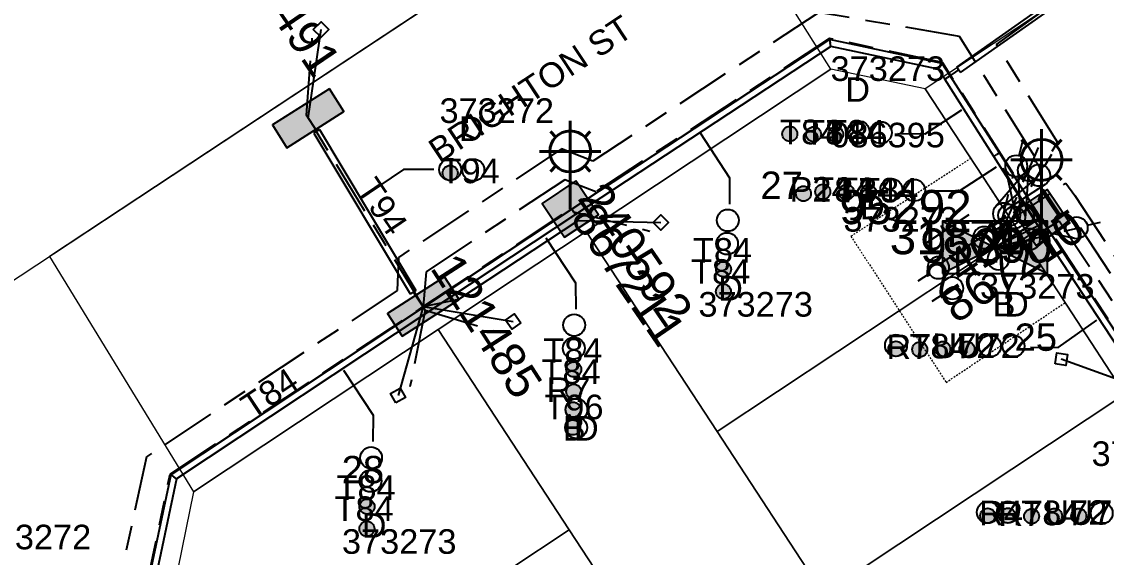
# Model space of a CAD drawing. Header units: metres. Extents: x 302064 to 304096, y 6268242 to 6271990.
# Drawn here: x 303027.2 to 303106.6, y 6270890.4 to 6270929.7 of the extents above; entities that cross this region are included whole.
import ezdxf
from ezdxf.enums import TextEntityAlignment as Align

# ---------------------------------------------------------------- set-up
doc = ezdxf.new("R2010")
doc.units = ezdxf.units.M
for name, pattern in [('Cable Exist UG', [8.2, 4, -1.2, 1.8, -1.2]), ('HIDDEN', [0.375, 0.25, -0.125]), ('HIDDEN2', [0.1875, 0.125, -0.0625])]:
    doc.linetypes.add(name, pattern=pattern)
doc.layers.get('0').update_dxf_attribs({"color": 6})
for name, color, linetype in [('_User Miscellaneous12', 7, 'Continuous'), ('_User_LV_Exist', 7, 'Continuous'), ('Duct_SP_EXT', 7, 'Continuous'), ('Equip_HV_EXT', 7, 'Continuous'), ('Equip_LV_EXT', 7, 'Continuous'), ('Equip_SP_SL_EXT', 7, 'Continuous'), ('Mains_HV_EXT', 1, 'Continuous'), ('Mains_LV_EXT', 5, 'Continuous'), ('Mains_LV_SL_EXT', 4, 'Continuous'), ('Services_SP_EXT', 7, 'Continuous'), ('Sub_SP_EXT', 7, 'Continuous'), ('SupportsUG_SP_LV_EXT', 7, 'Continuous'), ('SupportsUG_SP_LV_SL_EXT', 7, 'Continuous'), ('Trench_SP_EXT', 7, 'Continuous')]:
    doc.layers.add(name, color=color, linetype=linetype)
for name, color, linetype, lineweight in [('Cadastre Land Parcels_SP_EXT', 7, 'Continuous', 5), ('Cadastre Other Property_SP_EXT', 9, 'HIDDEN', 5), ('Cadastre Roads_SP_EXT', 9, 'Continuous', 5)]:
    doc.layers.add(name, color=color, linetype=linetype, lineweight=lineweight)
doc.styles.add('COLUMN_LABEL', font='arial.ttf')
doc.styles.add('iecARIAL', font='arial.ttf', dxfattribs={"height": 2})
doc.styles.add('POLE_LABEL', font='arial.ttf')
doc.styles.get("Standard").update_dxf_attribs({"font": 'arial.ttf'})
doc.styles.add('SWITCH_LABEL', font='arial.ttf', dxfattribs={"height": 2.5})
doc.linetypes.add('Cable E UG', pattern='A,6,-0.5,["E",Standard,S=1.7,R=0,X=0.5,Y=-1],-2.9', length=9.4)

# ---------------------------------------------------------------- blocks, each defined once
blk = doc.blocks.new('SUB_PADMOUNT_EXT')
for points in [[(0, 0), (-3.84, 1.92), (-3.84, -1.92)], [(0, 0), (3.84, 1.92), (3.84, -1.92)]]:
    blk.add_hatch(color=256).paths.add_polyline_path(points)
for p, q in [((3.84, 1.92), (-3.84, -1.92)), ((-3.84, 1.92), (3.84, -1.92))]:
    blk.add_line(p, q)
blk.add_lwpolyline([(-3.84, -1.92), (3.84, -1.92), (3.84, 1.92), (-3.84, 1.92)], close=True)
for tag, height, flags, p in [('ASSET_NUM', 2.5, 8, (2, 2)), ('STREET_CODE', 0.2, 9, (1.5, 0)), ('OPERATING_VOLTAGE', 0.2, 9, (1.5, -0.6)), ('ORIENTATION', 0.2, 9, (1.5, -0.8)), ('CONSTRUCTED_VOLTAGE', 0.2, 9, (1.5, -0.2)), ('NO_PHASES', 0.2, 9, (1.5, -0.4)), ('OWNED_BY', 0.2, 9, (1.5, -1)), ('OPERATED_BY', 0.2, 9, (1.5, -1.2)), ('SECONDARY_VOLTAGE', 0.2, 9, (1.5, -1.6)), ('MAINTAINED_BY', 0.2, 9, (1.5, -1.4)), ('STATE', 0.2, 9, (1.5, -1.8)), ('SUBSTATION_TYPE', 0.2, 9, (1.5, -2.2)), ('USAGE', 0.2, 9, (1.5, -2.4)), ('PARENT', 0.2, 9, (1.5, -2)), ('STREETNAME', 0.2, 9, (1.5, -3)), ('SUBURB', 0.2, 9, (1.5, -3.2)), ('LEGEND', 0.2, 9, (1.5, -2.6)), ('LOCATION', 0.2, 9, (1.5, -2.8)), ('Z', 0.2, 1, (1.5, -3.6)), ('NOTES', 0.2, 9, (1.5, -3.4))]:
    blk.add_attdef(tag, text='', height=height, dxfattribs=dict(flags=flags)).set_placement(p, align=Align.MIDDLE_LEFT)
blk = doc.blocks.new('COLUMN_EXT')
blk.add_hatch(color=256).paths.add_polyline_path([(-1.485, 1.485), (-1.485, -1.485), (1.485, -1.485), (1.485, 1.485)])
blk.add_lwpolyline([(-1.485, -1.485), (1.485, -1.485), (1.485, 1.485), (-1.485, 1.485)], close=True)
for tag, height, style, flags, p in [('ASSET_NUM', 2.5, 'COLUMN_LABEL', 8, (2, 2)), ('STRUCTURE_PLANT_NUMBER', 0.2, 'POLE_LABEL', 9, (1.813, 0.031)), ('STREET_CODE', 0.2, 'COLUMN_LABEL', 9, (1.813, -0.2))]:
    blk.add_attdef(tag, text='', height=height, dxfattribs=dict(style=style, flags=flags)).set_placement(p, align=Align.MIDDLE_LEFT)
at = {"flags": 9}
for tag, p in [('OWNED_BY', (1.813, -0.6)), ('STATE', (1.813, -0.8)), ('COLUMN_TYPE', (1.813, -0.4)), ('STREETNAME', (1.813, -1.6)), ('USAGE', (1.813, -1)), ('LEGEND', (1.813, -1.2)), ('LOCATION', (1.813, -1.4)), ('SUBURB', (1.813, -1.8)), ('NOTES', (1.813, -2))]:
    blk.add_attdef(tag, text='', height=0.2, dxfattribs=at).set_placement(p, align=Align.MIDDLE_LEFT)
at = {"flags": 1}
blk.add_attdef('Z', (1.813, -2.351), '', height=0.2, dxfattribs=at)
blk = doc.blocks.new('PILLAR_EXT')
blk.add_hatch(color=256).paths.add_polyline_path([(-2.475, 0.99), (-2.475, -0.99), (2.475, -0.99), (2.475, 0.99)])
blk.add_lwpolyline([(-2.475, -0.99), (2.475, -0.99), (2.475, 0.99), (-2.475, 0.99)], close=True)
at = {"style": 'iecARIAL', "flags": 8}
blk.add_attdef('ASSET_NUM', (1.5, 3.5), '', height=2.5, dxfattribs=at)
for tag, p, flags in [('OWNED_BY', (0, -0.2), 9), ('STATE', (0, -0.4), 9), ('SUPPORT_TYPE', (0, -0.6), 9), ('USAGE', (0, -0.8), 9), ('LEGEND', (0, -1), 9), ('LOCATION', (0, -1.2), 9), ('NOTES', (0, -1.4), 9), ('PARENT', (0, -1.6), 9), ('STREETNAME', (0, -1.8), 9), ('SUBURB', (0, -2), 1)]:
    blk.add_attdef(tag, p, '', height=0.2, dxfattribs=dict(flags=flags))
blk = doc.blocks.new('DUCT_EXT')
blk.add_circle((0, 0.8), 0.8)
at = {"flags": 1}
blk.add_attdef('Z', (0, 0), '', height=0.2, dxfattribs=at)
at = {"flags": 9}
for tag, p in [('DUCT_CODE', (0, 0)), ('XSECT_TYPE', (0, -0.2)), ('STATE', (0, -0.6)), ('FB_REFERENCE', (0, -0.4)), ('NOTES', (0, -0.8))]:
    blk.add_attdef(tag, text='', height=0.2, dxfattribs=at).set_placement(p, align=Align.MIDDLE_LEFT)
blk = doc.blocks.new('SL_LANTERN_EXT')
at = {"lineweight": 40}
for p, q in [((0, 1.968), (0, 6.468)), ((-1.459, 5.676), (-1.061, 5.278)), ((1.458, 5.676), (1.06, 5.278)), ((-2.25, 4.218), (2.25, 4.218)), ((-1.459, 2.759), (-1.061, 3.157)), ((0, 0), (0, 2.721)), ((1.458, 2.759), (1.06, 3.157))]:
    blk.add_line(p, q, dxfattribs=at)
blk.add_circle((0, 4.218), 1.5, dxfattribs=at)
at = {"style": 'iecARIAL', "flags": 8}
blk.add_attdef('ASSET_NUM', (1.5, 1.5), '', height=2.5, dxfattribs=at)
for tag, p, height, flags in [('CONSTRUCTED_VOLTAGE', (0.981, -0.653), 0.2, 9), ('CONTROL_TYPE', (0.981, -0.853), 0.2, 9), ('LNUMBER', (2.181, -3.253), 2.5, 8), ('OPERATING_VOLTAGE', (0.981, -1.653), 0.2, 9), ('LANTERN_PURPOSE', (0.981, -1.053), 0.2, 9), ('LANTERN_TYPE', (0.981, -1.253), 0.2, 9), ('NO_PHASES', (0.981, -1.453), 0.2, 9), ('ORIENTATION', (0.981, -1.853), 0.2, 9), ('OWNED_BY', (0.981, -2.053), 0.2, 9), ('STATE', (0.981, -2.253), 0.2, 9), ('USAGE', (0.981, -2.453), 0.2, 9), ('CEXIST', (0.981, -2.653), 0.2, 9), ('CNEW', (0.981, -2.853), 0.2, 9), ('CNUMBER', (0.981, -3.053), 0.2, 9), ('CREMOVE', (0.981, -3.253), 0.2, 9), ('CREPLACE', (0.981, -3.453), 0.2, 9), ('LKINGHEIGHT', (0.981, -3.653), 0.2, 9), ('LBRACKET', (0.981, -3.853), 0.2, 9), ('LBRACKETVOCAB', (0.981, -4.053), 0.2, 9), ('LCATEGORY', (0.981, -4.253), 0.2, 9), ('LCHARGE1', (0.981, -4.453), 0.2, 9), ('LCHARGE1PERCENT', (0.981, -4.653), 0.2, 9), ('LCHARGE2', (0.981, -4.853), 0.2, 9), ('LCHARGE2PERCENT', (0.981, -5.053), 0.2, 9), ('LCHARGE3', (0.981, -5.253), 0.2, 9), ('LCHARGE3PERCENT', (0.981, -5.453), 0.2, 9), ('LEXIST', (0.981, -5.653), 0.2, 9), ('LLAMP', (0.981, -5.853), 0.2, 9), ('LLAMPVOCAB', (0.981, -6.053), 0.2, 9), ('LMAST', (0.981, -6.253), 0.2, 9), ('LMASTVOCAB', (0.981, -6.453), 0.2, 9), ('LNEW', (0.981, -6.653), 0.2, 9), ('LANTNUMBER', (0.981, -6.853), 0.2, 9), ('LOUTREACH', (0.981, -7.253), 0.2, 9), ('LOUTREACHVOCAB', (0.981, -7.453), 0.2, 9), ('LRATECODE', (0.981, -7.653), 0.2, 9), ('LREMOVE', (0.981, -7.853), 0.2, 9), ('LREPLACE', (0.981, -8.053), 0.2, 9), ('LTYPE', (0.981, -8.253), 0.2, 9), ('LTYPEVOCAB', (0.981, -8.453), 0.2, 9), ('LEGEND', (0.981, -8.653), 0.2, 9), ('LOCATION', (0.981, -8.853), 0.2, 9), ('STREETNAME', (0.981, -9.253), 0.2, 9), ('SUBURB', (0.981, -9.453), 0.2, 1), ('NOTES', (0.981, -9.053), 0.2, 9)]:
    blk.add_attdef(tag, p, '', height=height, dxfattribs=dict(flags=flags))
blk = doc.blocks.new('CCP_EXT')
at = {"flags": 9}
for tag, p in [('USAGE', (0, -1.2)), ('LEGEND', (0, -1.4)), ('LIFE_SUPPORT', (0, -1.6)), ('STATE', (0, -1.8)), ('NOTES', (0, -2))]:
    blk.add_attdef(tag, text='', height=0.2, dxfattribs=at).set_placement(p, align=Align.MIDDLE_LEFT)
blk.add_wipeout([(0, 0.566), (0.566, 0), (0, -0.566), (-0.566, 0)])
blk.add_lwpolyline([(-0.566, 0), (0, 0.566), (0.566, 0), (0, -0.566), (-0.566, 0)])
at = {"flags": 1}
blk.add_attdef('Z', (0, 0), '', height=0.2, dxfattribs=at)
at = {"flags": 9}
for tag, p in [('CCP_TYPE', (0, 0)), ('OPERATING_VOLTAGE', (0, -0.6)), ('ORIENTATION', (0, -0.8)), ('CONSTRUCTED_VOLTAGE', (0, -0.2)), ('NO_PHASES', (0, -0.4)), ('OWNED_BY', (0, -1))]:
    blk.add_attdef(tag, text='', height=0.2, dxfattribs=at).set_placement(p, align=Align.MIDDLE_LEFT)
blk = doc.blocks.new('LV_UG_DFUSE_CLOSED_EXT')
for points in [[(1, 0), (0, 0)], [(5.04, 0.726), (2.156, -0.717)], [(5.049, -0.707), (2.156, 0.717)], [(6.2, 0.013), (7.2, 0.013)]]:
    blk.add_lwpolyline(points)
for centre in [(1.8, 0), (5.4, 0.011)]:
    blk.add_circle(centre, 0.8)
at = {"flags": 9}
for tag, p in [('ACTUAL_STATUS', (0, 0)), ('OPERATING_VOLTAGE', (0, -0.6)), ('ORIENTATION', (0, -0.8)), ('CONSTRUCTED_VOLTAGE', (0, -0.2)), ('NO_PHASES', (0, -0.4)), ('STATE', (0, -1)), ('SWITCH_TYPE', (0, -1.2)), ('USAGE', (0, -1.4)), ('NOTES', (0, -1.6))]:
    blk.add_attdef(tag, text='', height=0.2, dxfattribs=at).set_placement(p, align=Align.MIDDLE_LEFT)
at = {"flags": 1}
blk.add_attdef('Z', (0, 0), '', height=0.2, dxfattribs=at)
blk = doc.blocks.new('SWG_HOLEC_SU_EXT')
blk.add_line((1.8, -2), (5.8, -2))
for points in [[(1.8, -0.8, 1), (1.8, 0.8, 1)], [(5.8, -0.8, 1), (5.8, 0.8, 1)]]:
    blk.add_lwpolyline(points, format="xyb", close=True)
for points in [[(1, 0), (0, 0)], [(6.6, 0), (7.6, 0)]]:
    blk.add_lwpolyline(points)
at = {"style": 'SWITCH_LABEL', "flags": 8}
blk.add_attdef('ASSET_NUM', text='', height=2.5, rotation=179.95437, dxfattribs=at).set_placement((-2.4, 0), align=Align.MIDDLE_LEFT)
at = {"flags": 1}
blk.add_attdef('Z', (0, 0), '', height=0.2, dxfattribs=at)
at = {"flags": 9}
for tag, p in [('ACTUAL_STATUS', (0, -0.4)), ('CONSTRUCTED_VOLTAGE', (0, -0.6)), ('NO_PHASES', (0, -0.8)), ('OPERATING_VOLTAGE', (0, -1)), ('ORIENTATION', (0, -1.2)), ('OWNED_BY', (0, -1.4)), ('PARENT', (0, -1.6)), ('STATE', (0, -1.8)), ('SWITCH_TYPE', (0, -2)), ('USAGE', (0, -2.2)), ('LOCATION', (0, -2.4)), ('STREETNAME', (0, -2.6)), ('SUBURB', (0, -2.8)), ('NOTES', (0, -3))]:
    blk.add_attdef(tag, text='', height=0.2, dxfattribs=at).set_placement(p, align=Align.MIDDLE_LEFT)
at = {"style": 'SWITCH_LABEL', "flags": 9}
blk.add_attdef('STREET_CODE', text='', height=0.2, dxfattribs=at).set_placement((0, -0.2), align=Align.MIDDLE_LEFT)
blk = doc.blocks.new('CABLE_LARGE_EXT')
h = blk.add_hatch(color=256)
edge = h.paths.add_edge_path()
edge.add_arc((0, 0.55), 0.55, 0, 360)
blk.add_circle((0, 0.55), 0.55)
at = {"flags": 1}
blk.add_attdef('Z', (0, 0), '', height=0.2, dxfattribs=at)
at = {"flags": 9}
for tag, p in [('COND_CODE', (0, 0)), ('XSECT_SIZE', (0, -0.6)), ('STATE', (0, -0.4)), ('FB_REFERENCE', (0, -0.2)), ('NOTES', (0, -0.8))]:
    blk.add_attdef(tag, text='', height=0.2, dxfattribs=at).set_placement(p, align=Align.MIDDLE_LEFT)

msp = doc.modelspace()

# ---------------------------------------------------------------- linework, layer by layer
at = {"layer": '_User Miscellaneous12'}
for p, q in [((303095.6846, 6270926.3285), (303103.99, 6270932.1636)), ((303095.9605, 6270925.9358), (303104.2659, 6270931.7708)), ((303086.3615, 6270928.3566), (303067.481, 6270915.9415)), ((303094.6165, 6270926.5999), (303086.3615, 6270928.3566)), ((303086.3615, 6270928.3566), (303086.4096, 6270928.101)), ((303086.4577, 6270927.8454), (303086.4096, 6270928.101)), ((303094.3231, 6270926.1715), (303086.4577, 6270927.8454)), ((303094.3231, 6270926.1715), (303094.4698, 6270926.3857)), ((303094.8027, 6270925.4387), (303094.3231, 6270926.1715)), ((303094.6165, 6270926.5999), (303094.4698, 6270926.3857)), ((303095.2043, 6270925.7015), (303094.6165, 6270926.5999)), ((303095.6846, 6270926.3285), (303095.8225, 6270926.1321)), ((303095.9605, 6270925.9358), (303095.8225, 6270926.1321)), ((303094.8013, 6270925.4408), (303095.0035, 6270925.5701)), ((303098.4113, 6270919.796), (303094.8013, 6270925.4408)), ((303094.8027, 6270925.4387), (303095.0035, 6270925.5701)), ((303095.2043, 6270925.7015), (303095.0035, 6270925.5701)), ((303095.2057, 6270925.6994), (303095.0035, 6270925.5701)), ((303098.8157, 6270920.0546), (303095.2057, 6270925.6994)), ((303048.5828, 6270921.5053), (303048.7887, 6270921.6286)), ((303048.5828, 6270921.5053), (303055.637, 6270909.7209)), ((303048.9946, 6270921.7518), (303048.7887, 6270921.6286)), ((303048.9946, 6270921.7518), (303056.0489, 6270909.9675)), ((303098.4108, 6270919.7968), (303098.6135, 6270919.9253)), ((303101.3964, 6270915.0853), (303098.4108, 6270919.7968)), ((303098.4113, 6270919.796), (303098.6135, 6270919.9253)), ((303098.8157, 6270920.0546), (303098.6135, 6270919.9253)), ((303098.8162, 6270920.0538), (303098.6135, 6270919.9253)), ((303101.8019, 6270915.3422), (303098.8162, 6270920.0538)), ((303067.4803, 6270915.941), (303067.6129, 6270915.741)), ((303067.481, 6270915.9415), (303067.6129, 6270915.741)), ((303067.7447, 6270915.5404), (303067.6129, 6270915.741)), ((303067.7454, 6270915.5409), (303067.6129, 6270915.741)), ((303101.3964, 6270915.0853), (303101.5991, 6270915.2137)), ((303101.3985, 6270915.082), (303101.5991, 6270915.2137)), ((303101.7998, 6270915.3455), (303101.5991, 6270915.2137)), ((303101.8019, 6270915.3422), (303101.5991, 6270915.2137)), ((303055.637, 6270909.7209), (303055.8429, 6270909.8442)), ((303056.0489, 6270909.9675), (303055.8429, 6270909.8442)), ((303056.597, 6270908.7302), (303056.7295, 6270908.5302)), ((303056.5971, 6270908.7303), (303056.7295, 6270908.5302)), ((303056.8621, 6270908.3301), (303056.7295, 6270908.5302)), ((303056.8619, 6270908.33), (303056.7295, 6270908.5302)), ((303038.0927, 6270896.4929), (303036.2442, 6270887.7518)), ((303038.5216, 6270896.2011), (303036.7567, 6270887.855)), ((303038.0927, 6270896.4929), (303038.3072, 6270896.347)), ((303038.5216, 6270896.2011), (303038.3072, 6270896.347))]:
    msp.add_line(p, q, dxfattribs=at)
at = {"layer": '_User_LV_Exist', "linetype": 'Cable Exist UG'}
for points in [[(303098.4805, 6270913.1333), (303103.0682, 6270920.8406), (303103.0682, 6270920.8406), (303098.6016, 6270927.9905), (303104.53, 6270932.2829), (303104.53, 6270932.2829), (303106.0905, 6270940.3861), (303104.909, 6270943.2852), (303104.909, 6270943.2852), (303122.1956, 6270954.7219), (303136.03, 6270963.8881), (303138.3113, 6270962.9571)], [(303056.5968, 6270908.8003), (303048.1562, 6270922.5875)]]:
    msp.add_lwpolyline(points, dxfattribs=at)
at = {"layer": 'Cadastre Land Parcels_SP_EXT', "linetype": 'Continuous'}
for points in [[(303084.269, 6270948.803), (303023.65, 6271040.271), (302956.73, 6270996.069), (303017.047, 6270904.464), (303084.269, 6270948.803)], [(303100.2239, 6270914.2884), (303093.3789, 6270924.7464), (303086.4593, 6270926.1834), (303068.531, 6270914.3028), (303078.1238, 6270899.6456), (303100.2239, 6270914.2884)], [(303080.4894, 6270884.1595), (303085.9096, 6270887.7519), (303078.1238, 6270899.6456), (303068.531, 6270914.3028), (303057.6914, 6270907.1199), (303067.285, 6270892.4628), (303075.0701, 6270880.5681), (303080.4894, 6270884.1595)], [(303108.0081, 6270902.3947), (303100.2239, 6270914.2884), (303078.1238, 6270899.6456), (303085.9096, 6270887.7519), (303108.0081, 6270902.3947)], [(303067.285, 6270892.4628), (303057.6914, 6270907.1199), (303039.7632, 6270895.2402), (303038.3417, 6270888.277), (303045.1867, 6270877.819), (303067.285, 6270892.4628)], [(303115.9775, 6270890.2193), (303108.0081, 6270902.3947), (303085.9096, 6270887.7519), (303080.4894, 6270884.1595), (303088.4589, 6270871.9842), (303115.9775, 6270890.2193)], [(303075.0701, 6270880.5681), (303067.285, 6270892.4628), (303045.1867, 6270877.819), (303052.9717, 6270865.9253), (303075.0701, 6270880.5681)]]:
    msp.add_lwpolyline(points, close=True, dxfattribs=at)
at = {"layer": 'Duct_SP_EXT'}
for p, q in [((303095.6846, 6270926.3285), (303103.99, 6270932.1636)), ((303095.9605, 6270925.9358), (303104.2659, 6270931.7708)), ((303086.3615, 6270928.3566), (303067.481, 6270915.9415)), ((303094.6165, 6270926.5999), (303086.3615, 6270928.3566)), ((303086.3615, 6270928.3566), (303086.4096, 6270928.101)), ((303086.4577, 6270927.8454), (303086.4096, 6270928.101)), ((303094.3231, 6270926.1715), (303086.4577, 6270927.8454)), ((303094.3231, 6270926.1715), (303094.4698, 6270926.3857)), ((303094.8027, 6270925.4387), (303094.3231, 6270926.1715)), ((303094.6165, 6270926.5999), (303094.4698, 6270926.3857)), ((303095.2043, 6270925.7015), (303094.6165, 6270926.5999)), ((303095.6846, 6270926.3285), (303095.8225, 6270926.1321)), ((303095.9605, 6270925.9358), (303095.8225, 6270926.1321)), ((303094.8013, 6270925.4408), (303095.0035, 6270925.5701)), ((303098.4113, 6270919.796), (303094.8013, 6270925.4408)), ((303094.8027, 6270925.4387), (303095.0035, 6270925.5701)), ((303095.2043, 6270925.7015), (303095.0035, 6270925.5701)), ((303095.2057, 6270925.6994), (303095.0035, 6270925.5701)), ((303098.8157, 6270920.0546), (303095.2057, 6270925.6994)), ((303048.5828, 6270921.5053), (303048.7887, 6270921.6286)), ((303048.5828, 6270921.5053), (303055.637, 6270909.7209)), ((303048.9946, 6270921.7518), (303048.7887, 6270921.6286)), ((303048.9946, 6270921.7518), (303056.0489, 6270909.9675)), ((303098.4108, 6270919.7968), (303098.6135, 6270919.9253)), ((303101.3964, 6270915.0853), (303098.4108, 6270919.7968)), ((303098.4113, 6270919.796), (303098.6135, 6270919.9253)), ((303098.8157, 6270920.0546), (303098.6135, 6270919.9253)), ((303098.8162, 6270920.0538), (303098.6135, 6270919.9253)), ((303101.8019, 6270915.3422), (303098.8162, 6270920.0538)), ((303067.4803, 6270915.941), (303067.6129, 6270915.741)), ((303067.481, 6270915.9415), (303067.6129, 6270915.741)), ((303067.7447, 6270915.5404), (303067.6129, 6270915.741)), ((303067.7454, 6270915.5409), (303067.6129, 6270915.741)), ((303101.3964, 6270915.0853), (303101.5991, 6270915.2137)), ((303101.3985, 6270915.082), (303101.5991, 6270915.2137)), ((303101.7998, 6270915.3455), (303101.5991, 6270915.2137)), ((303101.8019, 6270915.3422), (303101.5991, 6270915.2137)), ((303055.637, 6270909.7209), (303055.8429, 6270909.8442)), ((303056.0489, 6270909.9675), (303055.8429, 6270909.8442)), ((303056.597, 6270908.7302), (303056.7295, 6270908.5302)), ((303056.5971, 6270908.7303), (303056.7295, 6270908.5302)), ((303056.8621, 6270908.3301), (303056.7295, 6270908.5302)), ((303056.8619, 6270908.33), (303056.7295, 6270908.5302)), ((303038.0927, 6270896.4929), (303036.2442, 6270887.7518)), ((303038.5216, 6270896.2011), (303036.7567, 6270887.855)), ((303038.0927, 6270896.4929), (303038.3072, 6270896.347)), ((303038.5216, 6270896.2011), (303038.3072, 6270896.347))]:
    msp.add_line(p, q, dxfattribs=at)
for points in [[(303091.3547, 6270921.4737), (303093.3697, 6270921.4523), (303096.0515, 6270923.2038)], [(303079.0596, 6270916.2963), (303079.0654, 6270918.2052), (303076.8985, 6270921.5009)], [(303057.3751, 6270918.845), (303055.154, 6270918.845), (303052.3614, 6270916.9597)], [(303093.8218, 6270917.2658), (303095.8774, 6270917.2695), (303098.5877, 6270919.0362)], [(303067.7941, 6270908.6173), (303067.7838, 6270910.5113), (303065.606, 6270913.7956)], [(303101.0785, 6270905.8284), (303103.1254, 6270905.8124), (303105.9431, 6270907.8108)], [(303052.9289, 6270898.9111), (303052.9392, 6270900.8176), (303050.7748, 6270904.1148)]]:
    msp.add_lwpolyline(points, dxfattribs=at)
at = {"layer": 'Mains_HV_EXT', "linetype": 'Cable E UG'}
for points in [[(303100.4377, 6270916.6957), (303099.0661, 6270918.9178)], [(303098.8537, 6270913.2854), (303101.4637, 6270915.0534), (303100.4461, 6270916.6854)]]:
    msp.add_lwpolyline(points, dxfattribs=at)
at = {"layer": 'Mains_LV_EXT', "linetype": 'Cable Exist UG'}
for points in [[(303098.4805, 6270913.1333), (303103.0682, 6270920.8406), (303103.0682, 6270920.8406), (303098.6016, 6270927.9905), (303104.53, 6270932.2829), (303104.53, 6270932.2829), (303106.0905, 6270940.3861), (303104.909, 6270943.2852), (303104.909, 6270943.2852), (303122.1956, 6270954.7219), (303136.03, 6270963.8881), (303138.3113, 6270962.9571)], [(303056.5968, 6270908.8003), (303048.1562, 6270922.5875)]]:
    msp.add_lwpolyline(points, dxfattribs=at)
at = {"layer": 'Mains_LV_SL_EXT', "linetype": 'Cable Exist UG'}
msp.add_lwpolyline([(303056.5968, 6270908.8003), (303067.364, 6270915.9343)], dxfattribs=at)
at = {"layer": 'Trench_SP_EXT', "linetype": 'Cable Exist UG'}
for points in [[(303095.8225, 6270926.1322), (303095.0035, 6270925.5701)], [(303048.7887, 6270921.6286), (303048.0431, 6270922.8103)], [(303099.415, 6270912.9855), (303101.9689, 6270914.6506)], [(303056.7295, 6270908.5301), (303055.843, 6270909.8442)]]:
    msp.add_lwpolyline(points, dxfattribs=at)

# ---------------------------------------------------------------- block references
at = {"layer": 'Duct_SP_EXT'}
for name, p in [('CABLE_LARGE_EXT', (303083.4513, 6270920.892)), ('CABLE_LARGE_EXT', (303085.1948, 6270920.863)), ('CABLE_LARGE_EXT', (303086.8178, 6270920.861)), ('DUCT_EXT', (303088.4816, 6270920.7998)), ('DUCT_EXT', (303090.1237, 6270920.7347)), ('DUCT_EXT', (303058.5642, 6270918.0296)), ('DUCT_EXT', (303060.2629, 6270917.9956)), ('CABLE_LARGE_EXT', (303058.5642, 6270918.0296)), ('DUCT_EXT', (303090.8892, 6270916.5561)), ('DUCT_EXT', (303092.568, 6270916.513)), ('CABLE_LARGE_EXT', (303084.4515, 6270916.5164)), ('CABLE_LARGE_EXT', (303085.8691, 6270916.6544)), ('CABLE_LARGE_EXT', (303087.6084, 6270916.6236)), ('CABLE_LARGE_EXT', (303089.2279, 6270916.6194)), ('DUCT_EXT', (303091.2311, 6270905.1559)), ('CABLE_LARGE_EXT', (303091.2312, 6270905.156)), ('CABLE_LARGE_EXT', (303092.9694, 6270905.1096)), ('CABLE_LARGE_EXT', (303094.6595, 6270905.1481)), ('CABLE_LARGE_EXT', (303096.4339, 6270905.1478)), ('DUCT_EXT', (303098.1185, 6270905.1048)), ('DUCT_EXT', (303099.8395, 6270905.1017)), ('DUCT_EXT', (303097.9536, 6270892.9388)), ('DUCT_EXT', (303099.4304, 6270892.9465)), ('DUCT_EXT', (303106.3045, 6270892.8769)), ('CABLE_LARGE_EXT', (303097.9536, 6270892.9388)), ('CABLE_LARGE_EXT', (303099.4303, 6270892.9464)), ('CABLE_LARGE_EXT', (303101.1702, 6270892.8982)), ('CABLE_LARGE_EXT', (303102.8552, 6270892.9302)), ('CABLE_LARGE_EXT', (303104.6258, 6270892.9245))]:
    msp.add_blockref(name, p, dxfattribs=at)
for name, p, rotation in [('DUCT_EXT', (303078.1042, 6270915.1138), 269.9756500414379), ('DUCT_EXT', (303078.0541, 6270913.4055), 269.9756500414379), ('CABLE_LARGE_EXT', (303078.0461, 6270911.5336), 269.9756500414379), ('CABLE_LARGE_EXT', (303078.0318, 6270909.8975), 269.9756500414379), ('DUCT_EXT', (303066.8523, 6270907.4442), 269.9756500414379), ('DUCT_EXT', (303066.8197, 6270905.751), 269.9756500414379), ('CABLE_LARGE_EXT', (303067.0711, 6270904.1978), 269.9756500414379), ('CABLE_LARGE_EXT', (303067.0661, 6270902.5693), 269.9756500414379), ('DUCT_EXT', (303067.0204, 6270901.2578), 269.7255970349405), ('CABLE_LARGE_EXT', (303067.0204, 6270901.2578), 269.7255970349405), ('DUCT_EXT', (303067.0004, 6270899.9543), 269.7255970349405), ('CABLE_LARGE_EXT', (303067.0005, 6270899.9543), 269.7255970349405), ('DUCT_EXT', (303051.9691, 6270897.731), 269.9756500414379), ('DUCT_EXT', (303051.9246, 6270896.0344), 269.9756500414379), ('CABLE_LARGE_EXT', (303051.92, 6270894.1621), 269.9756500414379), ('CABLE_LARGE_EXT', (303051.9131, 6270892.5334), 269.9756500414379)]:
    msp.add_blockref(name, p, dxfattribs=dict(at, rotation=rotation))
at = {"layer": 'Equip_HV_EXT'}
ref = msp.add_blockref('SWG_HOLEC_SU_EXT', (303099.1815, 6270914.8353), dxfattribs=dict(at, rotation=213.3814754196675))
ref.add_attrib('ASSET_NUM', '95292', dxfattribs={"layer": '0', "height": 2.5, "style": 'SWITCH_LABEL'}).set_placement((303096.7825, 6270916.0852), align=Align.MIDDLE_RIGHT)
ref = msp.add_blockref('SWG_HOLEC_SU_EXT', (303100.2598, 6270913.2645), dxfattribs=dict(at, rotation=212.4789804805423))
ref.add_attrib('ASSET_NUM', '95290', dxfattribs={"layer": '0', "height": 2.5, "style": 'SWITCH_LABEL'}).set_placement((303097.8608, 6270914.5145), align=Align.TOP_CENTER)
at = {"layer": 'Equip_LV_EXT'}
for p, rotation in [((303098.6946, 6270913.8586), 75.40661217848402), ((303098.8022, 6270913.8375), 66.32656899346296), ((303098.9646, 6270913.7637), 59.13823873521277), ((303099.2227, 6270913.3067), 13.33936484361138)]:
    msp.add_blockref('LV_UG_DFUSE_CLOSED_EXT', p, dxfattribs=dict(at, rotation=rotation))
at = {"layer": 'Equip_SP_SL_EXT'}
ref = msp.add_blockref('SL_LANTERN_EXT', (303067.364, 6270915.9343), dxfattribs=at)
ref.add_attrib('ASSET_NUM', '240592', dxfattribs={"layer": '0', "height": 2.5, "rotation": 304.456731, "style": 'iecARIAL'}).set_placement((303068.864, 6270917.4343), align=Align.MIDDLE_LEFT)
ref = msp.add_blockref('SL_LANTERN_EXT', (303101.8977, 6270915.3206), dxfattribs=at)
ref.add_attrib('ASSET_NUM', '240591', dxfattribs={"layer": '0', "height": 2.5, "rotation": 33.911031, "style": 'iecARIAL'}).set_placement((303103.3977, 6270916.8206), align=Align.MIDDLE_RIGHT)
at = {"layer": 'Sub_SP_EXT'}
ref = msp.add_blockref('SUB_PADMOUNT_EXT', (303098.4805, 6270913.1333), dxfattribs=at)
ref.add_attrib('ASSET_NUM', '31871', dxfattribs={"layer": '0', "height": 2.5}).set_placement((303100.4805, 6270913.8833), align=Align.MIDDLE_RIGHT)
at = {"layer": 'SupportsUG_SP_LV_EXT'}
ref = msp.add_blockref('PILLAR_EXT', (303048.1562, 6270922.5875), dxfattribs=dict(at, rotation=212.4246745273488))
ref.add_attrib('ASSET_NUM', '121491', dxfattribs={"layer": '0', "height": 2.5, "rotation": 304.148057, "style": 'iecARIAL'}).set_placement((303049.6562, 6270926.0875), align=Align.MIDDLE_RIGHT)
ref = msp.add_blockref('PILLAR_EXT', (303056.5967, 6270908.8003), dxfattribs=dict(at, rotation=32.76495204958164))
ref.add_attrib('ASSET_NUM', '121485', dxfattribs={"layer": '0', "height": 2.5, "rotation": 302.764952, "style": 'iecARIAL'}).set_placement((303058.0967, 6270912.3003), align=Align.MIDDLE_LEFT)
at = {"layer": 'SupportsUG_SP_LV_SL_EXT'}
ref = msp.add_blockref('COLUMN_EXT', (303067.3639, 6270915.9343), dxfattribs=dict(at, rotation=213.5302788857013))
ref.add_attrib('ASSET_NUM', '867211', dxfattribs={"layer": '0', "height": 2.5, "rotation": 304.456731, "style": 'COLUMN_LABEL'}).set_placement((303069.3639, 6270916.6843), align=Align.TOP_LEFT)
ref = msp.add_blockref('COLUMN_EXT', (303101.8977, 6270915.3206), dxfattribs=dict(at, rotation=303.9110317165378))
ref.add_attrib('ASSET_NUM', '867210', dxfattribs={"layer": '0', "height": 2.5, "rotation": 33.911031, "style": 'COLUMN_LABEL'}).set_placement((303103.8977, 6270916.0706), align=Align.TOP_RIGHT)

# ---------------------------------------------------------------- texts
at = {"layer": 'Cadastre Land Parcels_SP_EXT'}
for s, p in [('27', (303081.299, 6270916.6838)), ('25', (303099.9196, 6270905.561)), ('28', (303050.6133, 6270895.8683))]:
    msp.add_text(s, height=2, dxfattribs=at).set_placement(p)
at = {"layer": 'Cadastre Other Property_SP_EXT'}
msp.add_text('086395', height=1.8, dxfattribs=at).set_placement((303086.4221, 6270920.4542))
at = {"layer": 'Cadastre Roads_SP_EXT'}
msp.add_text('BRIGHTON ST', height=1.8, rotation=33.450412, dxfattribs=at).set_placement((303057.7716, 6270919.248))
at = {"layer": 'Duct_SP_EXT'}
for s, p in [('373273', (303086.4369, 6270925.3164)), ('D', (303087.513, 6270923.7902)), ('373272', (303057.7828, 6270922.2424)), ('D', (303059.2097, 6270920.9174)), ('T84', (303082.7356, 6270920.682)), ('T84', (303084.4919, 6270920.6608)), ('T84', (303086.1182, 6270920.6607)), ('T94', (303057.8642, 6270917.8296)), ('P24', (303083.4261, 6270916.4855)), ('T84', (303085.1716, 6270916.4552)), ('T84', (303086.9169, 6270916.4284)), ('T84', (303088.5302, 6270916.4201)), ('D', (303088.5926, 6270915.1799)), ('373273', (303087.3797, 6270914.2868)), ('T84', (303076.3544, 6270912.012)), ('T84', (303076.2143, 6270910.4685)), ('D', (303078.1958, 6270909.2402)), ('373273', (303097.388, 6270909.379)), ('373273', (303076.7539, 6270908.0647)), ('B', (303098.3048, 6270908.0803)), ('D', (303099.1474, 6270908.0721)), ('U72', (303093.9057, 6270905.0422)), ('U72', (303095.6774, 6270905.0401)), ('T84', (303065.3891, 6270904.6817)), ('R7', (303090.5261, 6270904.9514)), ('T84', (303092.2142, 6270905.0024)), ('T84', (303065.2489, 6270903.1411)), ('R7', (303065.6348, 6270901.8114)), ('T96', (303065.469, 6270900.5544)), ('B', (303066.815, 6270898.9937)), ('D', (303067.6339, 6270898.9899)), ('373273', (303105.5624, 6270897.1316)), ('T84', (303050.233, 6270894.648)), ('T84', (303050.0958, 6270893.1045)), ('R4', (303097.3163, 6270892.7814)), ('R7', (303098.7277, 6270892.7452)), ('T84', (303100.4136, 6270892.7915)), ('U72', (303102.1007, 6270892.8246)), ('U72', (303103.8751, 6270892.82)), ('D', (303052.0829, 6270891.8828)), ('373272', (303023.8723, 6270891.0327)), ('373273', (303050.6372, 6270890.7012))]:
    msp.add_text(s, height=1.8, dxfattribs=at).set_placement(p)
at = {"layer": 'Mains_LV_EXT'}
for s, rotation, p in [('T94', 304.022089, (303051.64, 6270917.4267)), ('T84', 33.530262, (303044.0229, 6270900.5165))]:
    msp.add_text(s, height=1.8, rotation=rotation, dxfattribs=at).set_placement(p)

# ---------------------------------------------------------------- next in the draw order: block references
at = {"layer": 'Services_SP_EXT'}
for p in [(303049.1038, 6270929.0814), (303073.9973, 6270914.9567)]:
    msp.add_blockref('CCP_EXT', p, dxfattribs=at)
for p, rotation in [((303063.1788, 6270907.7107), 170.7240048879945), ((303103.3411, 6270904.9472), 36.00000006831309), ((303054.7435, 6270902.289), 74.72400485783855)]:
    msp.add_blockref('CCP_EXT', p, dxfattribs=dict(at, rotation=rotation))

# ---------------------------------------------------------------- next in the draw order: block references
for p in [(303049.1038, 6270929.0814), (303073.9973, 6270914.9567)]:
    msp.add_blockref('CCP_EXT', p, dxfattribs=at)
for p, rotation in [((303063.1788, 6270907.7107), 170.7240048879945), ((303103.3411, 6270904.9472), 36.00000006831309), ((303054.7435, 6270902.289), 74.72400485783855)]:
    msp.add_blockref('CCP_EXT', p, dxfattribs=dict(at, rotation=rotation))

# ---------------------------------------------------------------- next in the draw order: linework, layer by layer
at = {"layer": '_User Miscellaneous12'}
for p, q in [((303086.4577, 6270927.8454), (303067.7447, 6270915.5404)), ((303067.4803, 6270915.941), (303056.597, 6270908.7302)), ((303067.7454, 6270915.5409), (303056.8621, 6270908.3301)), ((303109.1831, 6270903.2254), (303101.3985, 6270915.082)), ((303109.5844, 6270903.4889), (303101.7998, 6270915.3455)), ((303056.5971, 6270908.7303), (303038.0927, 6270896.4929)), ((303056.8619, 6270908.33), (303038.5216, 6270896.2011))]:
    msp.add_line(p, q, dxfattribs=at)
at = {"layer": '_User_LV_Exist', "linetype": 'Cable Exist UG'}
for points in [[(303098.4805, 6270913.1333), (303101.3836, 6270919.8009), (303101.3836, 6270919.8009), (303095.8935, 6270928.5713), (303085.5774, 6270930.3315), (303069.013, 6270919.443), (303066.7334, 6270920.336), (303054.7721, 6270912.4009), (303054.6891, 6270909.9745), (303054.6891, 6270909.9745), (303036.3038, 6270897.8025), (303034.0294, 6270887.2753), (303034.9729, 6270885.8815), (303026.7693, 6270880.425), (303026.7693, 6270880.425), (303026.2372, 6270881.2616), (303018.9002, 6270882.7339), (303016.6576, 6270884.7679), (303016.6576, 6270884.7679), (303007.2343, 6270878.5401), (303007.2791, 6270876.1161)], [(303098.4966, 6270913.1439), (303099.8474, 6270918.5172), (303099.8474, 6270918.5172), (303094.6348, 6270926.6599), (303086.3688, 6270928.4311), (303069.2391, 6270917.1882), (303066.9625, 6270918.0829), (303066.9625, 6270918.0829), (303056.7982, 6270911.3472), (303056.5968, 6270908.8003)], [(303098.4805, 6270913.1333), (303104.7308, 6270914.5829), (303104.7308, 6270914.5829), (303111.2524, 6270904.6524), (303118.4887, 6270893.6692), (303117.6373, 6270891.3334)], [(303059.3136, 6270852.6549), (303056.6803, 6270853.1541), (303056.6803, 6270853.1541), (303049.6014, 6270863.7172), (303041.8741, 6270875.5486), (303041.3327, 6270876.3466), (303042.4596, 6270878.2607), (303036.1857, 6270887.7419), (303038.0482, 6270896.5371), (303056.5968, 6270908.8003)]]:
    msp.add_lwpolyline(points, dxfattribs=at)
at = {"layer": 'Cadastre Other Property_SP_EXT', "linetype": 'HIDDEN2'}
msp.add_lwpolyline([(303096.7154, 6270919.6489), (303087.9314, 6270913.9422), (303094.8993, 6270903.2501), (303103.6255, 6270909.0911), (303096.7154, 6270919.6489)], close=True, dxfattribs=at)
at = {"layer": 'Cadastre Roads_SP_EXT', "linetype": 'Continuous'}
msp.add_lwpolyline([(303057.6914, 6270907.1199), (303068.531, 6270914.3028), (303086.4593, 6270926.1834), (303075.7442, 6270943.1796), (303029.196, 6270912.477), (303039.7632, 6270895.2402), (303057.6914, 6270907.1199)], close=True, dxfattribs=at)
msp.add_lwpolyline([(303181.2535, 6270819.89), (303172.9803, 6270832.4918), (303164.5972, 6270845.2594), (303156.3256, 6270857.8602), (303148.0523, 6270870.461), (303139.6783, 6270883.2278), (303131.4342, 6270895.8242), (303123.1899, 6270908.4206), (303114.2041, 6270922.1514), (303106.7187, 6270933.5878), (303093.379, 6270924.7464), (303100.2239, 6270914.2884), (303108.0081, 6270902.3947), (303115.9775, 6270890.2193), (303123.947, 6270878.042), (303131.9164, 6270865.8666), (303139.0651, 6270854.9493), (303146.2347, 6270844.0295), (303153.405, 6270833.1077), (303160.5745, 6270822.1879)], dxfattribs=at)
at = {"layer": 'Duct_SP_EXT'}
for p, q in [((303086.4577, 6270927.8454), (303067.7447, 6270915.5404)), ((303067.4803, 6270915.941), (303056.597, 6270908.7302)), ((303067.7454, 6270915.5409), (303056.8621, 6270908.3301)), ((303109.1831, 6270903.2254), (303101.3985, 6270915.082)), ((303109.5844, 6270903.4889), (303101.7998, 6270915.3455)), ((303056.5971, 6270908.7303), (303038.0927, 6270896.4929)), ((303056.8619, 6270908.33), (303038.5216, 6270896.2011))]:
    msp.add_line(p, q, dxfattribs=at)
at = {"layer": 'Mains_HV_EXT', "linetype": 'Cable Exist UG'}
for points in [[(303098.1513, 6270912.9151), (303099.1815, 6270914.8353), (303103.6844, 6270917.8276), (303103.6844, 6270917.8276), (303104.3325, 6270916.9267), (303112.0757, 6270905.2079), (303120.1273, 6270892.9831), (303128.1137, 6270880.7888), (303136.0885, 6270868.6105), (303143.2737, 6270857.6505), (303150.1742, 6270847.0834), (303157.6827, 6270835.7514), (303164.7336, 6270825.0561), (303171.8797, 6270814.0695), (303179.886, 6270801.8698), (303187.9659, 6270789.6681), (303195.623, 6270777.7645), (303203.2718, 6270766.4488), (303209.862, 6270770.7388), (303209.862, 6270770.7388), (303219.5814, 6270768.8806), (303240.0882, 6270782.4347), (303244.675, 6270785.4611)], [(303098.4503, 6270913.1132), (303100.2599, 6270913.2645), (303103.1984, 6270915.0816), (303103.1984, 6270915.0816), (303110.4351, 6270904.0906), (303118.4714, 6270891.8792), (303126.4487, 6270879.6923), (303134.4198, 6270867.5143), (303141.6009, 6270856.5621), (303148.5388, 6270845.9085), (303155.9912, 6270834.6797), (303163.0706, 6270823.9295)]]:
    msp.add_lwpolyline(points, dxfattribs=at)
at = {"layer": 'Mains_LV_EXT', "linetype": 'Cable Exist UG'}
for points in [[(303098.4805, 6270913.1333), (303101.3836, 6270919.8009), (303101.3836, 6270919.8009), (303095.8935, 6270928.5713), (303085.5774, 6270930.3315), (303069.013, 6270919.443), (303066.7334, 6270920.336), (303054.7721, 6270912.4009), (303054.6891, 6270909.9745), (303054.6891, 6270909.9745), (303036.3038, 6270897.8025), (303034.0294, 6270887.2753), (303034.9729, 6270885.8815), (303026.7693, 6270880.425), (303026.7693, 6270880.425), (303026.2372, 6270881.2616), (303018.9002, 6270882.7339), (303016.6576, 6270884.7679), (303016.6576, 6270884.7679), (303007.2343, 6270878.5401), (303007.2791, 6270876.1161)], [(303098.4966, 6270913.1439), (303099.8474, 6270918.5172), (303099.8474, 6270918.5172), (303094.6348, 6270926.6599), (303086.3688, 6270928.4311), (303069.2391, 6270917.1882), (303066.9625, 6270918.0829), (303066.9625, 6270918.0829), (303056.7982, 6270911.3472), (303056.5968, 6270908.8003)], [(303098.4805, 6270913.1333), (303104.7308, 6270914.5829), (303104.7308, 6270914.5829), (303111.2524, 6270904.6524), (303118.4887, 6270893.6692), (303117.6373, 6270891.3334)], [(303059.3136, 6270852.6549), (303056.6803, 6270853.1541), (303056.6803, 6270853.1541), (303049.6014, 6270863.7172), (303041.8741, 6270875.5486), (303041.3327, 6270876.3466), (303042.4596, 6270878.2607), (303036.1857, 6270887.7419), (303038.0482, 6270896.5371), (303056.5968, 6270908.8003)]]:
    msp.add_lwpolyline(points, dxfattribs=at)
at = {"layer": 'Mains_LV_SL_EXT', "linetype": 'Cable Exist UG'}
msp.add_lwpolyline([(303117.6373, 6270891.3334), (303109.6252, 6270903.5291), (303109.6252, 6270903.5291), (303101.8528, 6270915.3865)], dxfattribs=at)
at = {"layer": 'Services_SP_EXT'}
for points in [[(303048.1561, 6270922.5875), (303049.1038, 6270929.0814)], [(303056.5967, 6270908.8003), (303059.2108, 6270909.3476), (303059.2108, 6270909.3476), (303067.931, 6270915.112), (303073.9973, 6270914.9567)], [(303056.5967, 6270908.8003), (303054.7434, 6270902.289)], [(303056.5967, 6270908.8003), (303063.1788, 6270907.7107)], [(303117.6373, 6270891.3334), (303115.9324, 6270892.0932), (303115.9324, 6270892.0932), (303108.8111, 6270902.9636), (303103.3411, 6270904.9472)]]:
    msp.add_lwpolyline(points, dxfattribs=at)
at = {"layer": 'Trench_SP_EXT', "linetype": 'Cable Exist UG'}
for points in [[(303048.0431, 6270922.8103), (303048.4511, 6270928.4516)], [(303067.6128, 6270915.741), (303073.1834, 6270914.3239)], [(303056.7295, 6270908.5301), (303055.6198, 6270902.9285)], [(303056.7295, 6270908.5301), (303062.2842, 6270906.891)]]:
    msp.add_lwpolyline(points, dxfattribs=at)

doc.saveas('drawing.dxf')
